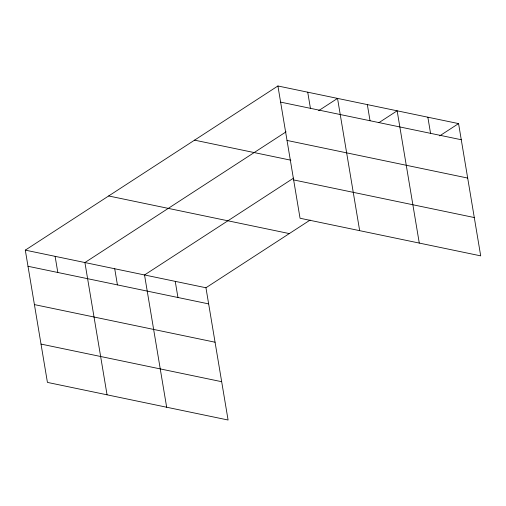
<?xml version="1.0" encoding="UTF-8"?>
<svg xmlns="http://www.w3.org/2000/svg" width="506" height="506" viewBox="0 0 506 506"><rect width="100%" height="100%" fill="white"/><g stroke="black" fill="none" stroke-linecap="round" stroke-linejoin="round"><path stroke-width="0.76" d="M310.134 220.053L205.948 287.756L228.086 420.018L47.431 382.403L25.3 250.135L277.914 85.982L458.569 123.597L480.7 255.865L300.052 218.244L277.914 85.982M286.08 131.832L84.913 262.551L107.051 394.813M318.647 110.669L337.534 98.392L359.665 230.66M293.613 178.087L144.526 274.967L166.664 407.229M378.912 122.661L397.147 110.808L419.278 243.07M439.682 135.874L458.569 123.597M280.615 102.117L461.27 139.738M287.029 140.44L467.683 178.061M194.551 140.149L290.855 160.206M293.638 179.921L474.286 217.542M108.663 195.967L289.312 233.582M25.3 250.135L205.948 287.756M28.001 266.276L208.649 303.897M34.414 304.599L215.063 342.22M41.018 344.08L221.672 381.701M427.855 117.202L430.555 133.344M367.337 104.603L370.038 120.744M307.724 92.187L310.425 108.328M175.24 281.361L177.941 297.503M114.723 268.762L117.424 284.897M55.11 256.346L57.81 272.487"/></g></svg>
